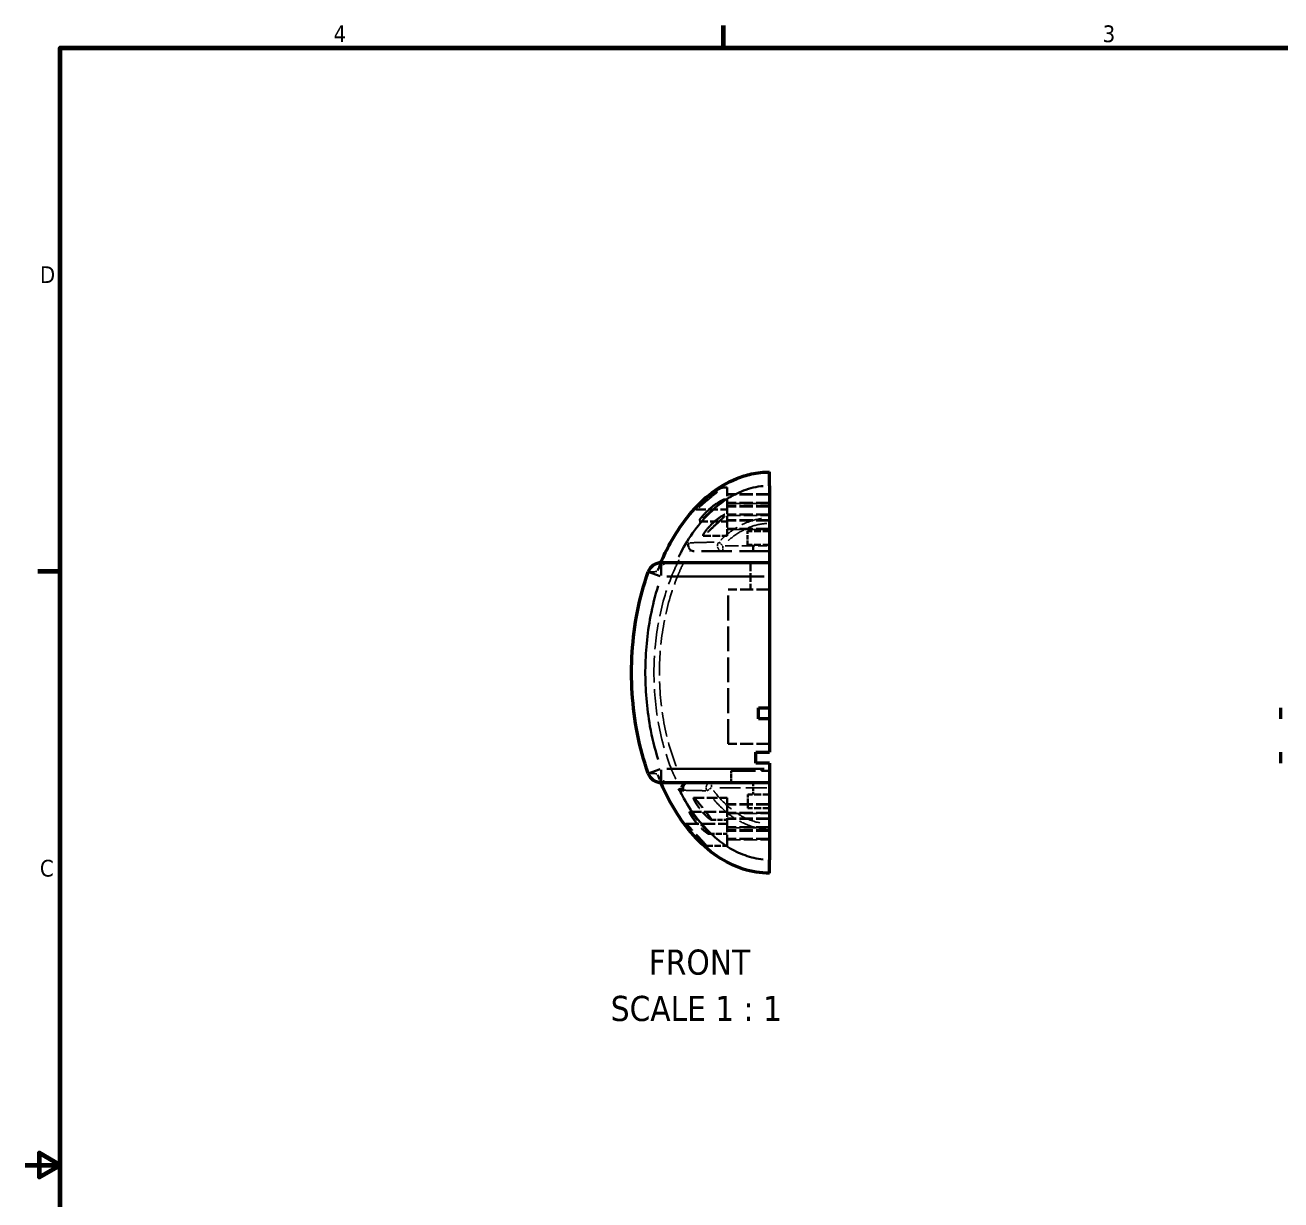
# Model space of a CAD drawing. Header units: millimetres. Extents: x 25 to 1092, y 13 to 851.
# Drawn here: x 25.4 to 482, y 419.1 to 846.4 of the extents above; entities that cross this region are included whole.
import ezdxf

# ---------------------------------------------------------------- set-up
doc = ezdxf.new("R2010")
doc.units = ezdxf.units.MM
doc.header["$LTSCALE"] = 50.8
doc.linetypes.add('DASHED', pattern=[0.2067, 0.1654, -0.0413])
for name, color, linetype, lineweight in [('Border (ANSI)', 7, 'Continuous', 70), ('Hidden (ANSI)', 7, 'DASHED', 35), ('Hidden Narrow (ANSI)', 7, 'DASHED', 25), ('Symbol (ANSI)', 7, 'Continuous', 25), ('Visible (ANSI)', 7, 'Continuous', 50), ('Visible Narrow (ANSI)', 7, 'Continuous', 35)]:
    doc.layers.add(name, color=color, linetype=linetype, lineweight=lineweight)
doc.styles.add('Label Text (ANSI)', font='tahoma.ttf')
doc.styles.add('Note Text (ANSI)', font='tahoma.ttf')

# ---------------------------------------------------------------- blocks, each defined once
blk = doc.blocks.new('Borders Default Border')
at = {"layer": 'Border (ANSI)'}
for p, q in [((5.5, 16.5), (5.5, 16.66)), ((0.75, 12.75), (0.59, 12.75))]:
    blk.add_line(p, q, dxfattribs=at)
at = {"layer": 'Border (ANSI)', "flags": 128}
for points in [[(0.75, 0.5), (0.75, 16.5), (21.25, 16.5), (21.25, 0.5), (0.75, 0.5)], [(0.5, 8.5), (0.75, 8.5), (0.6, 8.5866), (0.6, 8.4134), (0.75, 8.5)]]:
    blk.add_lwpolyline(points, dxfattribs=at)
at = {"layer": 'Border (ANSI)', "char_height": 0.12, "attachment_point": 7, "style": 'Note Text (ANSI)'}
for s, insert in [('4', (2.7081, 16.54)), ('3', (8.2127, 16.5375)), ('D', (0.606, 14.815)), ('C', (0.6057, 10.5629))]:
    blk.add_mtext(s, dxfattribs=dict(at, insert=insert))

msp = doc.modelspace()

# ---------------------------------------------------------------- linework, layer by layer
at = {"layer": 'Hidden (ANSI)', "ltscale": 0.063182}
msp.add_line((278.94, 678.19), (280.63, 678.19), dxfattribs=at)
at = {"layer": 'Hidden (ANSI)', "ltscale": 0.471064}
for p, q in [((280.63, 670.19), (280.63, 678.19)), ((280.63, 547.9), (280.63, 555.9))]:
    msp.add_line(p, q, dxfattribs=at)
at = {"layer": 'Hidden (ANSI)', "ltscale": 0.038005}
msp.add_line((279.61, 673.88), (280.63, 673.88), dxfattribs=at)
at = {"layer": 'Hidden (ANSI)', "ltscale": 0.580428}
for p, q in [((296.11, 675.69), (280.63, 675.69)), ((296.11, 672.69), (280.63, 672.69)), ((296.11, 671.38), (280.63, 671.38)), ((296.11, 668.38), (280.63, 668.38)), ((296.11, 666.19), (280.63, 666.19)), ((296.11, 663.19), (280.63, 663.19)), ((296.11, 562.9), (280.63, 562.9)), ((296.11, 559.9), (280.63, 559.9)), ((296.11, 557.72), (280.63, 557.72)), ((296.11, 554.72), (280.63, 554.72)), ((296.11, 553.4), (280.63, 553.4)), ((296.11, 550.4), (280.63, 550.4))]:
    msp.add_line(p, q, dxfattribs=at)
at = {"layer": 'Hidden (ANSI)', "ltscale": 0.424221}
msp.add_line((269.31, 670.19), (280.63, 670.19), dxfattribs=at)
at = {"layer": 'Hidden (ANSI)', "ltscale": 0.004218}
msp.add_line((280.51, 668.69), (280.63, 668.69), dxfattribs=at)
at = {"layer": 'Hidden (ANSI)', "ltscale": 0.247275}
for p, q in [((280.63, 665.88), (280.63, 670.19)), ((280.63, 555.9), (280.63, 560.22))]:
    msp.add_line(p, q, dxfattribs=at)
at = {"layer": 'Hidden (ANSI)', "ltscale": 0.381349}
msp.add_line((270.46, 665.88), (280.63, 665.88), dxfattribs=at)
at = {"layer": 'Hidden (ANSI)', "ltscale": 0.280598}
for p, q in [((280.63, 660.69), (280.63, 665.88)), ((280.63, 560.22), (280.63, 565.4))]:
    msp.add_line(p, q, dxfattribs=at)
at = {"layer": 'Hidden (ANSI)', "ltscale": 0.299852}
for p, q in [((296.11, 662.4), (288.11, 662.4)), ((296.11, 657.4), (288.11, 657.4))]:
    msp.add_line(p, q, dxfattribs=at)
at = {"layer": 'Hidden (ANSI)', "ltscale": 0.18737}
for p, q in [((288.11, 657.4), (288.11, 662.4)), ((288.21, 561.54), (288.21, 566.54))]:
    msp.add_line(p, q, dxfattribs=at)
at = {"layer": 'Hidden (ANSI)', "ltscale": 0.324715}
msp.add_line((271.97, 660.69), (280.63, 660.69), dxfattribs=at)
at = {"layer": 'Hidden (ANSI)', "ltscale": 1.30714}
msp.add_line((296.11, 655.05), (268.66, 655.05), dxfattribs=at)
at = {"layer": 'Hidden (ANSI)', "ltscale": 0.087913}
msp.add_line((290.11, 655.05), (290.11, 657.4), dxfattribs=at)
at = {"layer": 'Hidden (ANSI)', "ltscale": 0.364882}
msp.add_line((289.14, 650.88), (289.14, 641.15), dxfattribs=at)
at = {"layer": 'Hidden (ANSI)', "ltscale": 0.56606}
for p, q in [((296.11, 641.15), (281.01, 641.15)), ((296.11, 584.95), (281.01, 584.95))]:
    msp.add_line(p, q, dxfattribs=at)
at = {"layer": 'Hidden (ANSI)', "ltscale": 1.070439}
msp.add_line((281.01, 584.95), (281.01, 641.15), dxfattribs=at)
at = {"layer": 'Hidden (ANSI)', "ltscale": 0.02673}
msp.add_line((293.12, 575.17), (293.12, 575.88), dxfattribs=at)
at = {"layer": 'Hidden (ANSI)', "ltscale": 0.936438}
msp.add_line((296.11, 571.04), (266.61, 571.04), dxfattribs=at)
at = {"layer": 'Hidden (ANSI)', "ltscale": 1.046041}
msp.add_line((282.14, 575.17), (296.11, 575.17), dxfattribs=at)
at = {"layer": 'Hidden (ANSI)', "ltscale": 0.16054}
msp.add_line((282.14, 570.88), (282.14, 575.17), dxfattribs=at)
at = {"layer": 'Hidden (ANSI)', "ltscale": 0.168623}
msp.add_line((290.11, 571.04), (290.11, 566.54), dxfattribs=at)
at = {"layer": 'Hidden (ANSI)', "ltscale": 0.296103}
for p, q in [((296.11, 566.54), (288.21, 566.54)), ((296.11, 561.54), (288.21, 561.54))]:
    msp.add_line(p, q, dxfattribs=at)
at = {"layer": 'Hidden (ANSI)', "ltscale": 0.454079}
msp.add_line((268.52, 565.4), (280.63, 565.4), dxfattribs=at)
at = {"layer": 'Hidden (ANSI)', "ltscale": 0.511094}
msp.add_line((266.99, 560.22), (280.63, 560.22), dxfattribs=at)
at = {"layer": 'Hidden (ANSI)', "ltscale": 0.21634}
msp.add_line((274.86, 557.4), (280.63, 557.4), dxfattribs=at)
at = {"layer": 'Hidden (ANSI)', "ltscale": 0.559808}
msp.add_line((265.7, 555.9), (280.63, 555.9), dxfattribs=at)
at = {"layer": 'Hidden (ANSI)', "ltscale": 0.249741}
msp.add_line((273.97, 552.22), (280.63, 552.22), dxfattribs=at)
at = {"layer": 'Hidden (ANSI)', "ltscale": 0.283134}
msp.add_line((273.07, 547.9), (280.63, 547.9), dxfattribs=at)
at = {"layer": 'Hidden (ANSI)', "ltscale": 1.039468}
msp.add_open_spline([(272.06, 673.44), (271.87, 673.27), (271.69, 673.09), (270.98, 672.39), (270.53, 671.91), (269.91, 671.18), (269.68, 670.9), (269.4, 670.5), (269.32, 670.36), (269.26, 670.2), (269.29, 670.17), (269.45, 670.24), (269.61, 670.35), (270.06, 670.71), (270.4, 671), (271.35, 671.85), (272.01, 672.43), (273.59, 673.81), (274.51, 674.58), (276.28, 676), (277.11, 676.62), (278.14, 677.41), (278.46, 677.66), (278.82, 677.96), (278.92, 678.05), (279, 678.17), (278.99, 678.19), (278.88, 678.19), (278.75, 678.15), (278.31, 677.97), (277.92, 677.77), (276.72, 677.08), (275.8, 676.49), (273.87, 675.05), (272.91, 674.24), (272.06, 673.44)], degree=3, knots=[-3.538072, -3.538072, -3.538072, -3.538072, -3.460685, -3.460685, -3.229608, -3.229608, -3.05045, -3.05045, -2.910883, -2.910883, -2.768984, -2.768984, -2.604602, -2.604602, -2.395828, -2.395828, -2.127565, -2.127565, -1.816163, -1.816163, -1.499943, -1.499943, -1.301874, -1.301874, -1.176175, -1.176175, -1.067259, -1.067259, -0.930611, -0.930611, -0.704789, -0.704789, -0.353422, -0.353422, 0, 0, 0, 0], dxfattribs=at)
at = {"layer": 'Hidden (ANSI)', "ltscale": 1.021536}
msp.add_open_spline([(272.58, 668.79), (272.18, 668.37), (271.79, 667.94), (271.16, 667.18), (270.91, 666.85), (270.58, 666.35), (270.47, 666.17), (270.39, 665.95), (270.39, 665.89), (270.5, 665.87), (270.62, 665.93), (270.98, 666.18), (271.25, 666.41), (272.04, 667.1), (272.57, 667.6), (273.97, 668.87), (274.82, 669.62), (276.42, 671), (277.15, 671.61), (278.34, 672.58), (278.81, 672.96), (279.34, 673.42), (279.5, 673.57), (279.66, 673.76), (279.69, 673.82), (279.67, 673.88), (279.61, 673.89), (279.36, 673.83), (279.12, 673.73), (278.4, 673.37), (277.79, 673.02), (276.28, 672.03), (275.35, 671.33), (273.8, 670), (273.16, 669.39), (272.58, 668.79)], degree=3, knots=[-3.25784, -3.25784, -3.25784, -3.25784, -3.078455, -3.078455, -2.918085, -2.918085, -2.788369, -2.788369, -2.674113, -2.674113, -2.53527, -2.53527, -2.363679, -2.363679, -2.146466, -2.146466, -1.871458, -1.871458, -1.615851, -1.615851, -1.389155, -1.389155, -1.258465, -1.258465, -1.161969, -1.161969, -1.056797, -1.056797, -0.891129, -0.891129, -0.605581, -0.605581, -0.255669, -0.255669, 0, 0, 0, 0], dxfattribs=at)
at = {"layer": 'Hidden (ANSI)', "ltscale": 0.998507}
msp.add_open_spline([(273.44, 663.17), (273.29, 662.99), (273.15, 662.82), (272.69, 662.23), (272.43, 661.86), (272.1, 661.32), (271.99, 661.11), (271.88, 660.83), (271.88, 660.74), (271.96, 660.67), (272.06, 660.7), (272.37, 660.9), (272.61, 661.09), (273.26, 661.67), (273.72, 662.1), (274.91, 663.23), (275.65, 663.95), (277.16, 665.35), (277.89, 666.01), (278.99, 666.99), (279.4, 667.36), (280.01, 667.91), (280.25, 668.14), (280.51, 668.43), (280.57, 668.52), (280.62, 668.64), (280.6, 668.68), (280.49, 668.7), (280.37, 668.68), (279.97, 668.53), (279.61, 668.35), (278.57, 667.75), (277.83, 667.26), (276.32, 666.07), (275.57, 665.42), (274.37, 664.22), (273.88, 663.69), (273.44, 663.17)], degree=3, knots=[-3.467375, -3.467375, -3.467375, -3.467375, -3.395443, -3.395443, -3.218638, -3.218638, -3.075479, -3.075479, -2.942629, -2.942629, -2.794383, -2.794383, -2.605932, -2.605932, -2.359111, -2.359111, -2.051211, -2.051211, -1.754879, -1.754879, -1.540704, -1.540704, -1.365017, -1.365017, -1.256684, -1.256684, -1.15863, -1.15863, -1.028123, -1.028123, -0.810215, -0.810215, -0.502706, -0.502706, -0.213952, -0.213952, 0, 0, 0, 0], dxfattribs=at)
at = {"layer": 'Hidden (ANSI)', "ltscale": 0.131861}
msp.add_open_spline([(267.4, 655.49), (267.24, 655.61), (267.1, 655.76), (266.85, 656.1), (266.74, 656.3), (266.57, 656.77), (266.52, 657.03), (266.52, 657.59), (266.59, 657.88), (266.71, 658.13), (266.71, 658.13), (266.71, 658.13)], degree=3, knots=[-0.3527354, -0.3527354, -0.3527354, -0.3527354, -0.2920837, -0.2920837, -0.218479, -0.218479, -0.119912, -0.119912, 0, 0, 0.0008675, 0.0008675, 0.0008675, 0.0008675], dxfattribs=at)
at = {"layer": 'Hidden (ANSI)', "ltscale": 0.051062}
msp.add_open_spline([(268.66, 655.05), (268.46, 655.05), (268.26, 655.08), (267.87, 655.2), (267.69, 655.28), (267.48, 655.43), (267.44, 655.46), (267.4, 655.49)], degree=3, knots=[-0.4319934, -0.4319934, -0.4319934, -0.4319934, -0.3714916, -0.3714916, -0.3110928, -0.3110928, -0.2953317, -0.2953317, -0.2953317, -0.2953317], dxfattribs=at)
at = {"layer": 'Hidden (ANSI)', "ltscale": 0.28457}
msp.add_open_spline([(259.58, 650.88), (259.03, 650.88), (258.52, 650.79), (257.45, 650.41), (256.92, 650.06), (255.92, 649.1), (255.51, 648.41), (255.29, 647.65), (255.29, 647.65), (255.29, 647.64)], degree=3, knots=[0, 0, 0, 0, 0.1798555, 0.1798555, 0.4228128, 0.4228128, 0.7519797, 0.7519797, 0.7533765, 0.7533765, 0.7533765, 0.7533765], dxfattribs=at)
at = {"layer": 'Hidden (ANSI)', "ltscale": 0.11558}
msp.add_open_spline([(255.41, 648.02), (255.78, 648.98), (256.17, 649.93), (256.57, 650.88)], degree=3, dxfattribs=at)
at = {"layer": 'Hidden (ANSI)', "ltscale": 0.283552}
msp.add_open_spline([(259.58, 570.88), (259.03, 570.88), (258.52, 570.98), (257.44, 571.36), (256.91, 571.7), (255.91, 572.67), (255.51, 573.36), (255.29, 574.12), (255.28, 574.12), (255.28, 574.12)], degree=3, knots=[-0.7574116, -0.7574116, -0.7574116, -0.7574116, -0.5755807, -0.5755807, -0.3309444, -0.3309444, 0, 0, 0.0014052, 0.0014052, 0.0014052, 0.0014052], dxfattribs=at)
at = {"layer": 'Hidden (ANSI)', "ltscale": 0.115633}
msp.add_open_spline([(256.57, 570.88), (256.16, 571.83), (255.78, 572.79), (255.41, 573.75)], degree=3, dxfattribs=at)
at = {"layer": 'Hidden (ANSI)', "ltscale": 0.155422}
msp.add_open_spline([(264.84, 568.09), (264.71, 568.32), (264.64, 568.57), (264.58, 569.08), (264.6, 569.34), (264.74, 569.84), (264.86, 570.07), (265.19, 570.48), (265.39, 570.65), (265.77, 570.87), (265.93, 570.93), (266.27, 571.02), (266.44, 571.04), (266.61, 571.04)], degree=3, knots=[0, 0, 0, 0, 0.0778419, 0.0778419, 0.1553489, 0.1553489, 0.2330625, 0.2330625, 0.3114071, 0.3114071, 0.3636314, 0.3636314, 0.4159131, 0.4159131, 0.4159131, 0.4159131], dxfattribs=at)
at = {"layer": 'Hidden (ANSI)', "ltscale": 0.15564}
msp.add_open_spline([(264.93, 567.92), (264.81, 568.15), (264.73, 568.4), (264.67, 568.92), (264.69, 569.18), (264.83, 569.67), (264.95, 569.91), (265.27, 570.32), (265.47, 570.49), (265.85, 570.7), (266.01, 570.77), (266.35, 570.86), (266.53, 570.88), (266.7, 570.88)], degree=3, knots=[0, 0, 0, 0, 0.077845, 0.077845, 0.1553501, 0.1553501, 0.2330586, 0.2330586, 0.3113986, 0.3113986, 0.3639185, 0.3639185, 0.416497, 0.416497, 0.416497, 0.416497], dxfattribs=at)
at = {"layer": 'Hidden (ANSI)', "ltscale": 0.044425}
msp.add_open_spline([(264.93, 570.54), (265.04, 570.62), (265.16, 570.68), (265.53, 570.83), (265.79, 570.88), (266.05, 570.88)], degree=3, knots=[-0.1191209, -0.1191209, -0.1191209, -0.1191209, -0.0793683, -0.0793683, 0, 0, 0, 0], dxfattribs=at)
at = {"layer": 'Hidden (ANSI)', "ltscale": 0.133034}
msp.add_open_spline([(264.05, 567.94), (264.05, 567.94), (264.05, 567.94), (263.94, 568.21), (263.89, 568.52), (263.94, 569.09), (264.01, 569.35), (264.22, 569.8), (264.34, 569.99), (264.62, 570.3), (264.77, 570.43), (264.93, 570.54)], degree=3, knots=[-0.3528563, -0.3528563, -0.3528563, -0.3528563, -0.3519917, -0.3519917, -0.2285953, -0.2285953, -0.1315002, -0.1315002, -0.0594108, -0.0594108, 0, 0, 0, 0], dxfattribs=at)
at = {"layer": 'Hidden (ANSI)', "ltscale": 0.007083}
msp.add_open_spline([(264.84, 568.09), (264.87, 568.04), (264.9, 567.98), (264.93, 567.92)], degree=3, dxfattribs=at)
at = {"layer": 'Hidden (ANSI)', "ltscale": 0.916083}
msp.add_open_spline([(269.63, 562.93), (269.93, 562.47), (270.26, 562), (271.13, 560.85), (271.69, 560.18), (272.7, 559.1), (273.16, 558.64), (273.88, 558.01), (274.16, 557.79), (274.59, 557.5), (274.74, 557.41), (274.91, 557.39), (274.94, 557.43), (274.9, 557.59), (274.84, 557.72), (274.6, 558.1), (274.39, 558.39), (273.82, 559.14), (273.4, 559.66), (272.44, 560.87), (271.91, 561.54), (270.95, 562.73), (270.53, 563.26), (269.81, 564.13), (269.51, 564.49), (269.02, 565.03), (268.82, 565.22), (268.56, 565.41), (268.48, 565.43), (268.43, 565.3), (268.46, 565.17), (268.6, 564.77), (268.72, 564.5), (269.09, 563.8), (269.34, 563.38), (269.63, 562.93)], degree=3, knots=[-2.875457, -2.875457, -2.875457, -2.875457, -2.701943, -2.701943, -2.443889, -2.443889, -2.22505, -2.22505, -2.06629, -2.06629, -1.928377, -1.928377, -1.820679, -1.820679, -1.707921, -1.707921, -1.553401, -1.553401, -1.339558, -1.339558, -1.102167, -1.102167, -0.898251, -0.898251, -0.73008, -0.73008, -0.572911, -0.572911, -0.436891, -0.436891, -0.307786, -0.307786, -0.168183, -0.168183, 0, 0, 0, 0], dxfattribs=at)
at = {"layer": 'Hidden (ANSI)', "ltscale": 0.936462}
msp.add_open_spline([(268.81, 557.12), (269.28, 556.51), (269.8, 555.9), (270.9, 554.69), (271.5, 554.1), (272.45, 553.25), (272.83, 552.93), (273.39, 552.51), (273.6, 552.38), (273.89, 552.22), (273.98, 552.2), (274.03, 552.26), (274.01, 552.33), (273.86, 552.59), (273.71, 552.78), (273.27, 553.32), (272.93, 553.7), (272.06, 554.69), (271.5, 555.31), (270.34, 556.63), (269.75, 557.32), (268.8, 558.41), (268.42, 558.84), (267.82, 559.51), (267.58, 559.76), (267.23, 560.09), (267.11, 560.18), (266.96, 560.23), (266.93, 560.19), (266.97, 559.98), (267.05, 559.8), (267.31, 559.29), (267.51, 558.96), (268.04, 558.15), (268.4, 557.65), (268.81, 557.12)], degree=3, knots=[-3.033748, -3.033748, -3.033748, -3.033748, -2.799283, -2.799283, -2.537435, -2.537435, -2.347462, -2.347462, -2.209977, -2.209977, -2.08406, -2.08406, -1.968839, -1.968839, -1.826866, -1.826866, -1.629655, -1.629655, -1.385858, -1.385858, -1.127582, -1.127582, -0.937554, -0.937554, -0.781654, -0.781654, -0.645526, -0.645526, -0.513223, -0.513223, -0.370666, -0.370666, -0.205049, -0.205049, 0, 0, 0, 0], dxfattribs=at)
at = {"layer": 'Hidden (ANSI)', "ltscale": 0.949977}
msp.add_open_spline([(268.27, 552.18), (268.86, 551.51), (269.49, 550.84), (270.67, 549.71), (271.2, 549.23), (271.99, 548.59), (272.3, 548.35), (272.73, 548.06), (272.88, 547.97), (273.07, 547.89), (273.12, 547.89), (273.1, 548), (273.04, 548.1), (272.77, 548.43), (272.54, 548.68), (271.91, 549.37), (271.43, 549.86), (270.3, 551.06), (269.65, 551.76), (268.47, 553.04), (267.92, 553.65), (267.07, 554.58), (266.75, 554.94), (266.24, 555.46), (266.06, 555.65), (265.79, 555.87), (265.71, 555.92), (265.65, 555.88), (265.66, 555.79), (265.81, 555.48), (265.94, 555.25), (266.34, 554.64), (266.61, 554.25), (267.33, 553.3), (267.79, 552.73), (268.27, 552.18)], degree=3, knots=[-3.075731, -3.075731, -3.075731, -3.075731, -2.806926, -2.806926, -2.561717, -2.561717, -2.387307, -2.387307, -2.259007, -2.259007, -2.143888, -2.143888, -2.018596, -2.018596, -1.853428, -1.853428, -1.618632, -1.618632, -1.346833, -1.346833, -1.102059, -1.102059, -0.926608, -0.926608, -0.784594, -0.784594, -0.658739, -0.658739, -0.531035, -0.531035, -0.389793, -0.389793, -0.220686, -0.220686, 0, 0, 0, 0], dxfattribs=at)
at = {"layer": 'Hidden Narrow (ANSI)', "ltscale": 0.580428}
for p, q in [((296.11, 675.96), (280.63, 675.96)), ((280.63, 672.42), (296.11, 672.42)), ((296.11, 671.65), (280.63, 671.65)), ((280.63, 668.11), (296.11, 668.11)), ((296.11, 666.46), (280.63, 666.46)), ((280.63, 662.92), (296.11, 662.92)), ((296.11, 563.17), (280.63, 563.17)), ((280.63, 559.63), (296.11, 559.63)), ((296.11, 557.99), (280.63, 557.99)), ((280.63, 554.45), (296.11, 554.45)), ((296.11, 553.67), (280.63, 553.67)), ((280.63, 550.13), (296.11, 550.13))]:
    msp.add_line(p, q, dxfattribs=at)
at = {"layer": 'Hidden Narrow (ANSI)', "ltscale": 0.094862}
msp.add_line((277.68, 658.4), (278.98, 657.15), dxfattribs=at)
at = {"layer": 'Hidden Narrow (ANSI)', "ltscale": 0.105912}
for p, q in [((279.08, 656.89), (279.08, 655.06)), ((275, 571.04), (275, 569.2))]:
    msp.add_line(p, q, dxfattribs=at)
at = {"layer": 'Hidden Narrow (ANSI)', "ltscale": 0.574551}
msp.add_line((279.93, 657.05), (295.26, 657.05), dxfattribs=at)
at = {"layer": 'Hidden Narrow (ANSI)', "ltscale": 0.095161}
msp.add_line((274.88, 568.96), (273.4, 567.93), dxfattribs=at)
at = {"layer": 'Hidden Narrow (ANSI)', "ltscale": 0.904784}
msp.add_line((295.06, 569.04), (276.06, 569.04), dxfattribs=at)
at = {"layer": 'Hidden Narrow (ANSI)', "ltscale": 0.156937}
msp.add_ellipse((279.08, 657.05), major_axis=(0, -2), ratio=0.97458, start_param=4.072687, end_param=6.166843, dxfattribs=at)
at = {"layer": 'Hidden Narrow (ANSI)', "ltscale": 0.207501}
for centre, major_axis, start_param, end_param in [((256.71, 645.88), (0, 5), 0.061521, 1.168901), ((256.71, 575.88), (0, -5), 5.114284, 6.221664)]:
    msp.add_ellipse(centre, major_axis=major_axis, ratio=0.998154, start_param=start_param, end_param=end_param, dxfattribs=at)
at = {"layer": 'Hidden Narrow (ANSI)', "ltscale": 0.146559}
msp.add_ellipse((275, 569.04), major_axis=(0, 2), ratio=0.981297, start_param=0.108654, end_param=2.064419, dxfattribs=at)
at = {"layer": 'Hidden Narrow (ANSI)', "ltscale": 0.993041}
msp.add_open_spline([(293.02, 683.69), (290.22, 683.41), (287.46, 682.74), (282.35, 680.81), (279.97, 679.57), (275.57, 676.7), (273.53, 675.07), (271.65, 673.32), (269.08, 670.92), (266.81, 668.28), (262.75, 662.74), (260.97, 659.83), (258.26, 654.66), (257.23, 652.45), (256.3, 650.21)], degree=3, knots=[-17.279079, -17.279079, -17.279079, -17.279079, -16.569499, -16.569499, -15.877357, -15.877357, -15.185216, -15.185216, -15.185216, -14.236648, -14.236648, -13.288086, -13.288086, -12.601775, -12.601775, -12.601775, -12.601775], dxfattribs=at)
at = {"layer": 'Hidden Narrow (ANSI)', "ltscale": 0.899099}
msp.add_open_spline([(278.39, 659.15), (278.91, 659.66), (279.44, 660.15), (281.43, 661.86), (282.98, 662.99), (284.65, 663.95), (285.97, 664.71), (287.38, 665.37), (290.82, 666.58), (292.92, 667.01), (295.04, 667.12)], degree=3, knots=[-1.842676, -1.842676, -1.842676, -1.842676, -1.636113, -1.636113, -1.101518, -1.101518, -1.101518, -0.674658, -0.674658, -0.096983, -0.096983, -0.096983, -0.096983], dxfattribs=at)
at = {"layer": 'Hidden Narrow (ANSI)', "ltscale": 0.831271}
msp.add_open_spline([(295.14, 665.16), (293.22, 665.06), (291.31, 664.67), (288.15, 663.56), (286.86, 662.95), (285.63, 662.24), (284.08, 661.35), (282.64, 660.3), (280.77, 658.69), (280.26, 658.22), (279.77, 657.74)], degree=3, knots=[0.096983, 0.096983, 0.096983, 0.096983, 0.674658, 0.674658, 1.101518, 1.101518, 1.101518, 1.636113, 1.636113, 1.842676, 1.842676, 1.842676, 1.842676], dxfattribs=at)
at = {"layer": 'Hidden Narrow (ANSI)', "ltscale": 1.05053}
msp.add_open_spline([(267.15, 658.14), (268.54, 658.17), (270.05, 658.2), (271.73, 658.25), (272.65, 658.27), (273.62, 658.3), (275.4, 658.35), (276.16, 658.37), (276.97, 658.4)], degree=3, knots=[-5.980832, -5.980832, -5.980832, -5.980832, -3.122693, -3.122693, -3.122693, -1.561346, -1.561346, -0.477265, -0.477265, -0.477265, -0.477265], dxfattribs=at)
at = {"layer": 'Hidden Narrow (ANSI)', "ltscale": 1.15122}
msp.add_open_spline([(261.95, 572.18), (261.32, 573.56), (260.73, 574.96), (257.9, 582.28), (256.32, 588.41), (254.34, 600.83), (253.93, 607.13), (254.09, 613.41), (254.24, 619.44), (254.91, 625.45), (257.37, 637.28), (259.15, 643.09), (262.42, 650.49), (263.31, 652.29), (264.28, 654.06)], degree=3, knots=[-12.184581, -12.184581, -12.184581, -12.184581, -11.740359, -11.740359, -9.890851, -9.890851, -8.041338, -8.041338, -8.041338, -6.267166, -6.267166, -4.492995, -4.492995, -3.906628, -3.906628, -3.906628, -3.906628], dxfattribs=at)
at = {"layer": 'Hidden Narrow (ANSI)', "ltscale": 0.017226}
msp.add_open_spline([(267.15, 655.07), (267.22, 655.2), (267.3, 655.34), (267.38, 655.47)], degree=3, dxfattribs=at)
at = {"layer": 'Hidden Narrow (ANSI)', "ltscale": 1.06968}
msp.add_open_spline([(265.03, 651.22), (264.47, 650.11), (263.93, 648.99), (261.04, 642.44), (259.29, 636.75), (256.89, 625.17), (256.23, 619.27), (256.08, 613.36), (255.92, 607.2), (256.32, 601.02), (258.27, 588.85), (259.82, 582.85), (262.33, 576.34), (262.63, 575.59), (262.94, 574.85)], degree=3, knots=[4.119136, 4.119136, 4.119136, 4.119136, 4.492995, 4.492995, 6.267166, 6.267166, 8.041338, 8.041338, 8.041338, 9.890851, 9.890851, 11.740359, 11.740359, 11.982371, 11.982371, 11.982371, 11.982371], dxfattribs=at)
at = {"layer": 'Hidden Narrow (ANSI)', "ltscale": 1.066363}
msp.add_open_spline([(250.81, 643.99), (249.62, 640.17), (248.67, 636.3), (246.61, 625.52), (245.96, 618.56), (245.92, 611.59), (245.87, 604.55), (246.46, 597.51), (248.47, 586.26), (249.5, 581.98), (250.81, 577.78)], degree=3, knots=[-12.512025, -12.512025, -12.512025, -12.512025, -11.373166, -11.373166, -9.370849, -9.370849, -9.370849, -7.350007, -7.350007, -6.094793, -6.094793, -6.094793, -6.094793], dxfattribs=at)
at = {"layer": 'Hidden Narrow (ANSI)', "ltscale": 0.969232}
msp.add_open_spline([(255.1, 647.64), (254.37, 647.62), (253.73, 647.6), (253.13, 647.58), (252.87, 647.57), (252.62, 647.57), (252.3, 647.56), (252.22, 647.56), (252.14, 647.55)], degree=3, knots=[-4.814771, -4.814771, -4.814771, -4.814771, -2.260888, -2.260888, -2.260888, -1.130444, -1.130444, -0.754161, -0.754161, -0.754161, -0.754161], dxfattribs=at)
at = {"layer": 'Hidden Narrow (ANSI)', "ltscale": 0.968033}
msp.add_open_spline([(252.14, 574.21), (252.22, 574.21), (252.3, 574.2), (252.62, 574.2), (252.87, 574.19), (253.13, 574.18), (253.72, 574.17), (254.37, 574.15), (255.09, 574.13)], degree=3, knots=[-15.958592, -15.958592, -15.958592, -15.958592, -15.582026, -15.582026, -14.451601, -14.451601, -14.451601, -11.903017, -11.903017, -11.903017, -11.903017], dxfattribs=at)
at = {"layer": 'Hidden Narrow (ANSI)', "ltscale": 0.99269}
msp.add_open_spline([(256.3, 571.56), (257.4, 568.91), (258.64, 566.3), (261.62, 560.86), (263.42, 558.05), (267.48, 552.7), (269.76, 550.16), (272.32, 547.86), (274.2, 546.17), (276.23, 544.61), (280.63, 541.87), (282.99, 540.7), (287.9, 538.95), (290.44, 538.36), (293.02, 538.1)], degree=3, knots=[-4.935176, -4.935176, -4.935176, -4.935176, -4.123818, -4.123818, -3.198037, -3.198037, -2.27225, -2.27225, -2.27225, -1.592797, -1.592797, -0.913344, -0.913344, -0.259746, -0.259746, -0.259746, -0.259746], dxfattribs=at)
at = {"layer": 'Hidden Narrow (ANSI)', "ltscale": 0.012633}
msp.add_open_spline([(264.92, 570.56), (264.87, 570.66), (264.82, 570.76), (264.77, 570.86)], degree=3, dxfattribs=at)
at = {"layer": 'Hidden Narrow (ANSI)', "ltscale": 0.230554}
msp.add_open_spline([(264.89, 567.93), (264.78, 567.93), (264.67, 567.93), (264.57, 567.93), (264.41, 567.93), (264.25, 567.94), (264.09, 567.94)], degree=3, knots=[-11.3077443, -11.3077443, -11.3077443, -11.3077443, -11.0646404, -11.0646404, -11.0646404, -10.6932944, -10.6932944, -10.6932944, -10.6932944], dxfattribs=at)
at = {"layer": 'Hidden Narrow (ANSI)', "ltscale": 1.157234}
msp.add_open_spline([(272.86, 567.93), (272.25, 567.94), (271.66, 567.96), (270.27, 567.99), (269.49, 568.01), (268.75, 568.02), (267.47, 568.05), (266.29, 568.07), (265.2, 568.09)], degree=3, knots=[-16.462378, -16.462378, -16.462378, -16.462378, -15.501638, -15.501638, -14.081111, -14.081111, -14.081111, -11.611447, -11.611447, -11.611447, -11.611447], dxfattribs=at)
at = {"layer": 'Hidden Narrow (ANSI)', "ltscale": 1.188072}
msp.add_open_spline([(294.69, 554.03), (294.4, 554.05), (294.1, 554.07), (291.08, 554.4), (288.44, 555.24), (284.52, 557.19), (283.1, 558.08), (281.76, 559.08), (279.28, 560.93), (277.12, 563.11), (274.86, 565.92), (274.51, 566.36), (274.17, 566.82)], degree=3, knots=[-13.786553, -13.786553, -13.786553, -13.786553, -13.706737, -13.706737, -12.959295, -12.959295, -12.492143, -12.492143, -12.492143, -11.623932, -11.623932, -11.461381, -11.461381, -11.461381, -11.461381], dxfattribs=at)
at = {"layer": 'Hidden Narrow (ANSI)', "ltscale": 1.107168}
msp.add_open_spline([(275.76, 568), (276.08, 567.56), (276.41, 567.13), (278.57, 564.46), (280.62, 562.39), (282.94, 560.66), (284.19, 559.72), (285.51, 558.89), (289.13, 557.09), (291.55, 556.33), (294.29, 556.03), (294.56, 556.01), (294.82, 555.99)], degree=3, knots=[11.461381, 11.461381, 11.461381, 11.461381, 11.623932, 11.623932, 12.492143, 12.492143, 12.492143, 12.959295, 12.959295, 13.706737, 13.706737, 13.786553, 13.786553, 13.786553, 13.786553], dxfattribs=at)
at = {"layer": 'Visible (ANSI)'}
for p, q in [((296.11, 678.88), (296.11, 683.88)), ((296.11, 678.88), (296.11, 650.88)), ((296.11, 650.88), (256.71, 650.88)), ((296.11, 650.88), (296.11, 645.88)), ((296.11, 645.88), (296.11, 598.05)), ((292.11, 594.05), (292.11, 598.05)), ((292.11, 598.05), (296.11, 598.05)), ((296.11, 594.05), (292.11, 594.05)), ((296.11, 598.05), (296.11, 594.05)), ((296.11, 594.05), (296.11, 581.95)), ((482.02, 594.05), (482.02, 598.05)), ((291.11, 577.95), (291.11, 581.95)), ((291.11, 581.95), (296.11, 581.95)), ((482.02, 577.95), (482.02, 581.95)), ((296.11, 577.95), (291.11, 577.95)), ((296.11, 577.95), (296.11, 575.88)), ((296.11, 575.88), (296.11, 570.88)), ((256.71, 570.88), (296.11, 570.88)), ((296.11, 570.88), (296.11, 542.86)), ((296.11, 537.92), (296.11, 542.86))]:
    msp.add_line(p, q, dxfattribs=at)
for centre, start, end in [((256.71, 645.88), 90, 160.4646), ((256.71, 575.88), 199.5354, 270)]:
    msp.add_arc(centre, 5, start, end, dxfattribs=at)
for points, knots in [([(256.57, 650.88), (257.59, 653.3), (258.73, 655.68), (261.78, 661.23), (263.8, 664.36), (268.45, 670.26), (271.08, 673.03), (277.08, 677.91), (280.46, 680.02), (285.9, 682.21), (287.69, 682.77), (291.68, 683.63), (293.9, 683.88), (296.11, 683.88)], [12.670001, 12.670001, 12.670001, 12.670001, 13.411256, 13.411256, 14.443174, 14.443174, 15.475093, 15.475093, 16.507011, 16.507011, 16.982949, 16.982949, 17.538929, 17.538929, 17.538929, 17.538929]), ([(251.99, 574.21), (250.32, 578.94), (249.02, 583.77), (247.09, 593.55), (246.46, 598.48), (245.83, 608.4), (245.83, 613.37), (246.46, 623.28), (247.09, 628.22), (249.02, 637.99), (250.32, 642.83), (251.99, 647.55)], [5.73828, 5.73828, 5.73828, 5.73828, 7.164331, 7.164331, 8.590383, 8.590383, 10.016435, 10.016435, 11.442487, 11.442487, 12.868538, 12.868538, 12.868538, 12.868538]), ([(296.11, 537.92), (292.85, 537.92), (289.59, 538.45), (283.14, 540.51), (280, 542.12), (273.91, 546.23), (271.05, 548.82), (265.98, 554.45), (263.77, 557.48), (259.89, 563.79), (258.21, 567.07), (256.7, 570.58), (256.63, 570.73), (256.57, 570.88)], [0, 0, 0, 0, 0.820069, 0.820069, 1.725174, 1.725174, 2.756753, 2.756753, 3.788332, 3.788332, 4.81991, 4.81991, 4.867071, 4.867071, 4.867071, 4.867071])]:
    msp.add_open_spline(points, degree=3, knots=knots, dxfattribs=at)
at = {"layer": 'Visible Narrow (ANSI)'}
for p, q in [((256.71, 646.27), (256.71, 650.87)), ((256.34, 646.01), (252.01, 647.55)), ((258.68, 645.88), (294.14, 645.88)), ((252.01, 574.21), (256.34, 575.75)), ((256.71, 570.9), (256.71, 575.49)), ((294.14, 575.88), (258.68, 575.88))]:
    msp.add_line(p, q, dxfattribs=at)
for points, knots in [([(263.03, 652.98), (263.28, 653.5), (263.54, 654.01), (265.28, 657.31), (266.93, 660.02), (270.67, 665.12), (272.74, 667.53), (275.05, 669.68), (276.74, 671.26), (278.55, 672.7), (282.42, 675.22), (284.48, 676.29), (288.93, 677.98), (291.34, 678.55), (293.79, 678.77)], [13.116324, 13.116324, 13.116324, 13.116324, 13.288086, 13.288086, 14.236648, 14.236648, 15.185216, 15.185216, 15.185216, 15.877357, 15.877357, 16.569499, 16.569499, 17.30616, 17.30616, 17.30616, 17.30616]), ([(255.58, 579.26), (254.33, 583.26), (253.35, 587.33), (251.43, 598.08), (250.87, 604.82), (250.91, 611.56), (250.95, 618.23), (251.58, 624.9), (253.54, 635.18), (254.45, 638.88), (255.58, 642.5)], [6.094793, 6.094793, 6.094793, 6.094793, 7.350007, 7.350007, 9.370849, 9.370849, 9.370849, 11.373166, 11.373166, 12.512025, 12.512025, 12.512025, 12.512025]), ([(293.79, 542.97), (291.53, 543.17), (289.3, 543.68), (285.03, 545.2), (282.99, 546.21), (279.14, 548.6), (277.34, 549.99), (275.65, 551.5), (273.36, 553.56), (271.29, 555.87), (267.55, 560.78), (265.89, 563.39), (263.92, 566.98), (263.45, 567.87), (263.01, 568.78)], [0.232956, 0.232956, 0.232956, 0.232956, 0.913344, 0.913344, 1.592797, 1.592797, 2.27225, 2.27225, 2.27225, 3.198037, 3.198037, 4.123818, 4.123818, 4.426169, 4.426169, 4.426169, 4.426169])]:
    msp.add_open_spline(points, degree=3, knots=knots, dxfattribs=at)

# ---------------------------------------------------------------- block references
at = {"xscale": 50.8, "yscale": 50.8, "zscale": 50.8}
msp.add_blockref('Borders Default Border', (0, 0), dxfattribs=at)

# ---------------------------------------------------------------- texts
at = {"layer": 'Symbol (ANSI)', "char_height": 9.144, "attachment_point": 7, "style": 'Label Text (ANSI)'}
for s, insert in [('FRONT', (252.16, 500.85)), ('SCALE 1 : 1', (238.35, 484))]:
    msp.add_mtext(s, dxfattribs=dict(at, insert=insert))

doc.saveas('drawing.dxf')
